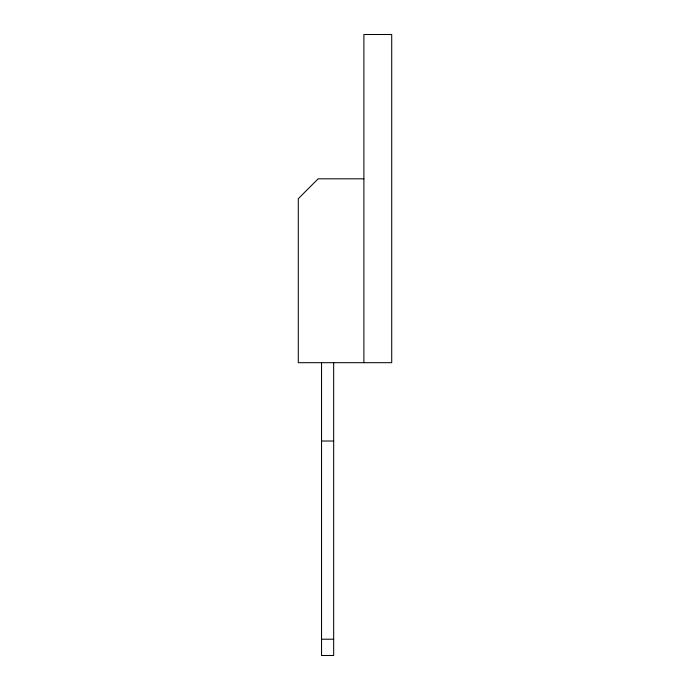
<?xml version="1.0" encoding="UTF-8"?>
<svg xmlns="http://www.w3.org/2000/svg" width="690" height="690" viewBox="0 0 690 690"><rect width="100%" height="100%" fill="white"/><g stroke="black" fill="none" stroke-linecap="round" stroke-linejoin="round"><path stroke-width="1.03" d="M363.889 178.814L318.168 178.814L298.287 198.694L298.287 362.69L391.713 362.69L391.713 34.5L363.889 34.5L363.889 362.69M321.54 441.014L333.667 441.014M321.54 639.216L333.667 639.216M333.667 362.69L333.667 655.5L321.54 655.5L321.54 362.69"/></g></svg>
